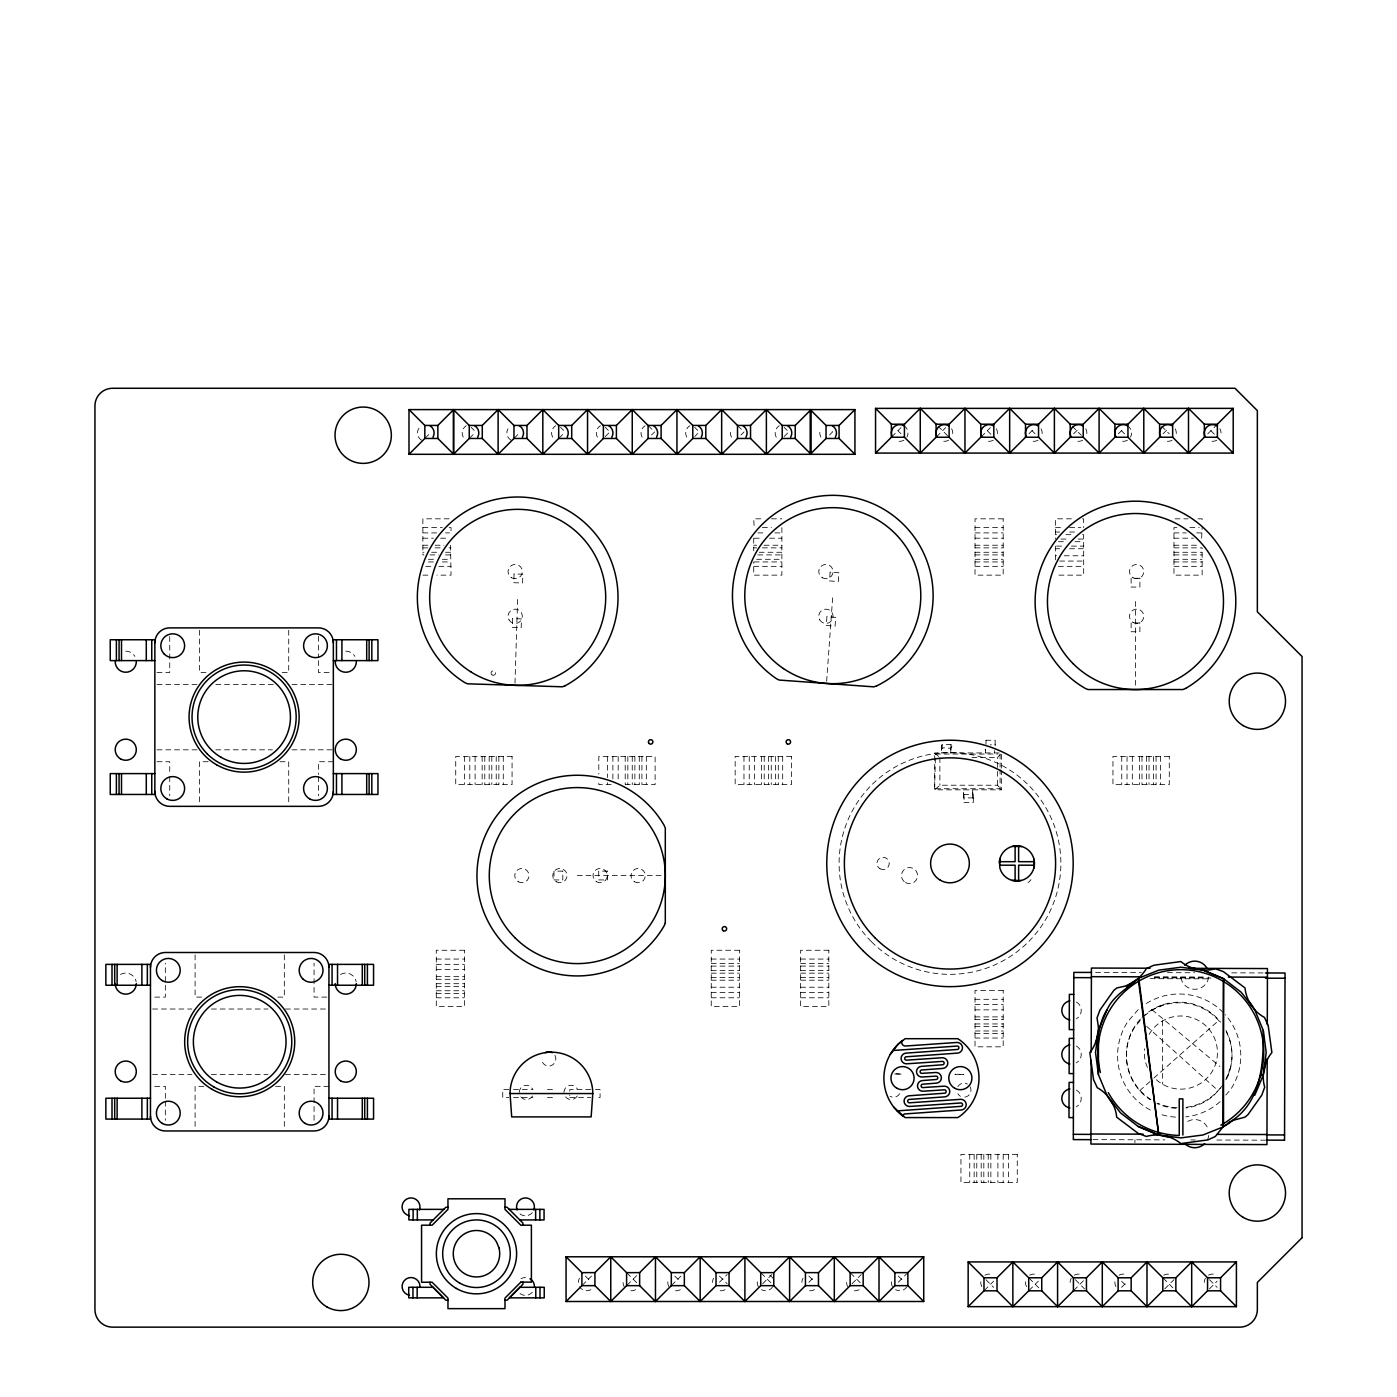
<?xml version="1.0" encoding="UTF-8"?>
<svg xmlns="http://www.w3.org/2000/svg" width="1397" height="1397" viewBox="0 0 1397 1397"><rect width="100%" height="100%" fill="white"/><g stroke="black" fill="none" stroke-linecap="round" stroke-linejoin="round"><path stroke-width="0.75" stroke-dasharray="5 3.75" d="M941.613 750.626C940.216 743.833 954.71 752.756 951.305 744.164M950.903 748.338L950.728 752.931M985.409 750.329L985.304 749.141L985.409 752.931L985.287 750.521M995.083 744.164L995.188 745.823M1134.923 1142.729L1134.94 1139.795M942.189 744.811L942.102 748.181M951.287 744.426L941.7 744.863L941.613 752.931M514.987 683.168L517.676 597.34M826.64 681.317L832.787 595.681M1230.635 1066.906L1225.798 1079.811A52.807 52.807 0 0 0 1225.972 1030.445M950.903 744.863L950.833 752.931M1001.544 768.123L1001.422 752.931L934.593 752.931L935.466 754.031L934.593 789.829L1001.544 789.829L1001.422 770.288M1138.258 1009.56L1127.746 1021.713A61.608 61.608 0 0 0 1152.298 1111.034M1140.249 1020.596L1135.08 1026.551A52.807 52.807 0 0 0 1150.133 1099.701M1223.283 1084.648L1214.255 1095.073A52.807 52.807 0 0 1 1185.948 1107.978M1225.815 1095.056L1230.635 1089.503A61.608 61.608 0 0 0 1225.239 1014.676M997.51 767.424L997.51 757.541L1000.2 754.467M425.177 438.117L431.341 431.952M469.602 438.117L474.229 433.489M514.323 438.117L520.47 431.952M559.027 438.117L565.191 431.952M605.268 436.562L609.895 431.952L605.268 427.325M651.526 435.026L654.599 431.952M694.693 436.562L697.767 433.489M740.934 435.026L744.025 431.952M784.101 436.562L788.729 431.952M829.486 435.026L832.56 431.952L829.486 428.862M891.74 436.894L900.978 427.639M936.444 436.894L945.682 427.639M981.165 436.894L990.403 427.639M1028.943 433.803L1035.107 427.639M1073.647 433.803L1079.811 427.639M1118.368 433.803L1124.515 427.639M1163.072 433.803L1169.237 427.639M1207.776 433.803L1217.014 424.566M582.252 1285.31L591.49 1276.072M626.956 1285.31L637.748 1274.518M671.66 1285.31L680.915 1276.072M719.455 1282.219L727.156 1274.518M762.622 1283.773L771.86 1274.518M808.88 1282.219L815.027 1276.072M852.048 1283.773L861.285 1274.518M898.288 1282.219L907.526 1272.981M984.361 1290.444L993.599 1281.206M1029.065 1290.444L1038.303 1281.206M1073.769 1290.444L1084.543 1279.669M1121.564 1287.37L1127.711 1281.206M1164.731 1288.907L1173.969 1279.669M1209.435 1288.907L1217.136 1281.206M935.466 788.729L1000.095 788.729L1001.422 789.829L997.51 785.219L939.884 785.219L934.698 789.829L934.698 752.931L938.592 756.388M1139.708 1090.673L1152.35 1079.462M1153.922 1078.047L1218.655 1020.526M1151.285 1010.136L1163.823 1004.443M894.586 1073.944L902.218 1074.153L896.088 1073.804M449.153 518.828L422.872 518.828L422.872 554.906L423.937 554.906M760.754 518.828L753.716 518.828L754.188 527.629M771.441 518.828L781.883 518.828M1071.412 518.828L1055.503 518.828L1055.503 539.067M1082.588 518.828L1083.67 518.828L1083.67 527.629M1175.052 518.828L1188.061 518.828M1198.015 518.828L1202.136 518.828L1202.136 522.338M422.872 527.629L442.343 527.629M449.153 527.629L451.039 527.629L451.039 532.903L445.521 532.903M762.413 527.629L771.441 527.629M975.019 527.629L1003.186 527.629M1055.503 527.629L1064.2 527.629M1069.578 527.629L1080.754 527.629M1176.885 527.629L1173.969 527.629L1173.969 575.145L1202.136 575.145L1202.136 547.868M1189.895 527.629L1199.237 527.629M1055.503 532.03L1059.624 532.03M1069.578 532.03L1078.152 532.03M422.872 532.903L436.947 532.903M757.838 532.903L765.958 532.903M774.846 532.903L781.883 532.903M975.019 532.903L1003.186 532.903M1173.969 532.903L1186.228 532.903M1196.635 532.903L1202.136 532.903M1055.503 534.667L1056.569 534.667M1065.928 534.667L1071.412 534.667M1082.588 534.667L1083.67 534.667L1083.67 575.145L1055.503 575.145M422.872 538.194L433.314 538.194M440.596 538.194L449.153 538.194M754.188 538.194L760.754 538.194M769.642 538.194L781.883 538.194M975.019 538.194L1003.186 538.194M1173.969 538.194L1193.44 538.194M1201.664 538.194L1202.136 527.629M1061.004 539.067L1069.578 539.067M1078.152 539.067L1083.67 539.067M1058.402 541.704L1065.928 541.704M1074.974 541.704L1083.67 541.704M422.872 545.232L428.39 545.232M435.113 545.232L444.002 545.232M450.55 545.232L451.039 575.145L436.947 575.145M753.716 545.232L756.633 545.232M764.159 545.232L781.883 545.232M975.019 545.232L1003.186 545.232M1173.969 545.232L1198.015 545.232M1056.569 546.105L1064.2 546.105M1071.412 546.105L1083.67 546.105M422.872 547.868L428.39 547.868M435.113 547.868L442.343 547.868M449.153 547.868L451.039 547.868M753.716 547.868L756.633 547.868M762.413 547.868L781.883 547.868M975.019 547.868L1003.186 547.868M1173.969 547.868L1201.664 547.868M1055.503 548.742L1059.624 548.742M1069.578 548.742L1083.67 548.742M422.872 552.269L423.937 552.269M431.568 552.269L438.798 552.269M445.521 552.269L451.039 552.269M759.235 552.269L781.883 552.269M975.019 552.269L1003.186 552.269M1173.969 552.269L1202.136 552.269M429.909 554.906L438.798 554.906M445.521 554.906L451.039 554.906M757.838 554.906L781.883 554.906M975.019 554.906L1003.186 554.906M1173.969 554.906L1202.136 554.906M1055.503 555.779L1056.569 555.779M1064.2 555.779L1083.67 555.779M428.39 559.306L435.113 559.306M442.343 559.306L451.039 559.306M756.633 559.306L781.883 559.306M975.019 559.306L1003.186 559.306M1173.969 559.306L1202.136 559.306M1059.624 561.07L1083.67 561.07M428.39 561.943L435.113 561.943M442.343 561.943L451.039 561.943M754.188 561.943L781.883 561.943M975.019 561.943L1003.186 561.943M1173.969 561.943L1202.136 561.943M425.788 566.344L431.568 566.344M438.798 566.344L451.039 566.344M753.716 566.344L781.883 566.344M975.019 566.344L1003.186 566.344M1058.402 566.344L1083.67 566.344M1173.969 566.344L1202.136 566.344M422.872 575.145L429.909 575.145M156.988 672.498L169.736 672.498L169.736 636.368M206.005 672.498L199.474 672.498L199.474 627.882M282.194 672.498L288.725 672.498L288.725 629.995M329.081 672.498L318.464 672.498L318.464 659.751M157.04 684.39L198.391 684.39M215.802 684.39L276.746 684.39M291.99 684.39L333.342 684.39M985.863 740.253L995.205 740.253L995.083 744.741L990.089 744.863M157.04 749.822L198.391 749.822M215.802 749.822L272.398 749.822M291.99 749.822L333.342 749.822M935.466 754.031L997.929 754.031M971.893 757.541L997.51 757.541M156.988 761.732L169.736 761.732L169.736 774.479M208.188 761.732L199.474 761.732L199.474 804.218M280.011 761.732L288.725 761.732L288.725 804.218M333.342 761.732L318.464 761.732L318.464 774.479M611.118 784.608L598.807 784.608L598.807 780.486M625.21 784.608L655.123 784.608L655.123 756.441L598.807 756.441L598.807 774.165M963.581 794.439L973.168 794.439L973.185 798.595M973.168 797.897L963.581 797.897L963.406 789.829M963.965 802.507L973.307 802.507L973.307 798.473M577.293 875.587L661.008 875.587M436.283 959.058L464.45 959.058M711.248 959.058L739.415 959.058M800.656 959.058L828.823 959.058M711.248 963.459L739.415 963.459M800.656 963.459L828.823 963.459M436.283 964.349L464.45 964.349M711.248 966.095L739.415 966.095M800.656 966.095L828.823 966.095M436.283 969.623L464.45 969.623M711.248 970.496L739.415 970.496M800.656 970.496L828.823 970.496M711.248 973.15L739.415 973.15M800.656 973.15L828.823 973.15M436.283 976.66L464.45 976.66M711.248 977.551L739.415 977.551M800.656 977.551L828.823 977.551M436.283 979.297L464.45 979.297M711.248 980.188L739.415 980.188M800.656 980.188L828.823 980.188M436.283 983.698L464.45 983.698M436.283 986.352L464.45 986.352M711.248 987.225L739.415 987.225M800.656 987.225L828.823 987.225M436.283 990.752L464.45 990.752M711.248 992.499L739.415 992.499M800.656 992.499L828.823 992.499M436.283 993.389L464.45 993.389M154.718 997.109L165.335 997.109L165.335 963.127M201.622 997.109L195.091 997.109L195.091 952.492M277.793 997.109L284.324 997.109L284.324 954.622M326.811 997.109L314.063 997.109L314.063 963.127M436.283 997.79L464.45 997.79M711.248 997.79L739.415 997.79M800.656 997.79L828.823 997.79M975.019 999.292L1003.186 999.292M975.019 1004.583L1003.186 1004.583M152.64 1009.018L191.826 1009.018M211.418 1009.018L267.997 1009.018M285.407 1009.018L328.941 1009.018M975.019 1009.856L1003.186 1009.856M975.019 1016.894L1003.186 1016.894M975.019 1019.548L1003.186 1019.548M975.019 1023.949L1003.186 1023.949M975.019 1026.585L1003.186 1026.585M975.019 1030.986L1003.186 1030.986M975.019 1033.623L1003.186 1033.623M975.019 1038.023L1003.186 1038.023M152.64 1074.45L191.826 1074.45M211.418 1074.45L267.997 1074.45M285.407 1074.45L328.941 1074.45M154.718 1086.342L165.335 1086.342L165.335 1099.09M203.787 1086.342L195.091 1086.342L195.091 1128.846M275.611 1086.342L284.324 1086.342L284.324 1128.846M328.941 1086.342L314.063 1086.342L314.063 1120.342M508.805 1089.59L502.745 1089.59L502.745 1097.518L508.805 1097.518M513.555 1089.59L533.025 1089.59M547.449 1089.59L555.377 1089.59M590.739 1089.59L569.801 1089.59L569.801 1095.527M595.419 1089.59L600.081 1089.59L600.081 1097.518L595.419 1097.518M513.555 1097.518L533.025 1097.518M547.449 1097.518L555.377 1097.518M569.801 1097.518L590.739 1097.518M1095.597 972.452L1141.314 972.591M1167.455 972.661L1194.662 972.749M1231.805 972.853L1265.263 972.958M1154.428 976.87L1206.571 977.027M1154.428 977.271L1206.571 977.411M1154.376 977.865L1210.989 978.022M1150.08 978.668L1210.92 978.843M1092.925 1139.62L1164.819 1139.882M1190.89 1139.952L1195.273 1139.969M1216.857 1140.022L1266.939 1140.179M1152.071 1009.769L1219.93 1066.452M1146.727 1026.428L1218.114 1090.62M1210.867 430.73L1215.477 435.34M1161.536 426.102L1169.237 433.803M1121.442 430.73L1124.515 433.803M1072.11 426.102L1081.348 435.34M1032.034 430.73L1035.107 433.803M987.312 430.73L991.94 435.34M937.981 426.102L948.773 436.894M897.904 430.73L900.978 433.803M784.101 427.325L787.192 430.416M737.86 425.788L742.471 430.416M694.693 427.325L697.767 430.416M648.435 425.788L653.063 430.416M560.564 427.325L563.637 430.416M471.138 427.325L474.229 430.416M1209.435 1279.669L1217.136 1287.37M1163.195 1278.133L1173.969 1288.907M1121.564 1281.206L1127.711 1287.37M1075.306 1279.669L1084.543 1288.907M1029.065 1278.133L1041.376 1290.444M985.898 1279.669L993.599 1287.37M898.288 1276.072L904.453 1282.219M850.494 1272.981L861.285 1283.773M808.88 1276.072L815.027 1282.219M761.086 1272.981L771.86 1283.773M719.455 1276.072L727.156 1283.773M674.751 1276.072L680.915 1282.219M626.956 1272.981L639.285 1285.31M585.326 1276.072L591.49 1282.219M972.783 797.862L972.731 792.431M963.947 794.439L964.087 802.507M972.783 794.352L972.609 789.829M963.563 794.352L963.406 792.239M1162.583 1020.893L1162.583 1084.229M1160.47 756.441L1160.47 784.608M1156.07 756.441L1156.07 784.608M1153.433 756.441L1153.433 784.608M1149.033 756.441L1149.033 784.608M1146.396 756.441L1146.396 784.608M1141.995 756.441L1141.995 784.608M1139.358 756.441L1139.358 784.608M1135.447 601.531L1135.447 685.246M1132.321 756.441L1132.321 784.608M1127.03 756.441L1127.03 784.608M1121.756 756.441L1121.756 784.608M1055.503 546.105L1055.503 561.07M1008.459 1154.359L1008.459 1182.508M1003.186 1154.359L1003.186 1182.508M1000.095 754.031L1000.095 767.04M1000.095 769.206L1000.095 788.729M997.912 1154.359L997.912 1182.508M997.51 771.371L997.51 785.219M994.507 750.521L994.629 752.931M990.857 1154.359L990.857 1182.508M988.22 1154.359L988.22 1182.508M985.985 740.253L985.985 744.287M983.82 1154.359L983.82 1182.508M981.183 1154.359L981.183 1182.508M976.782 1154.359L976.782 1182.508M974.146 1154.359L974.146 1182.508M969.745 1154.359L969.745 1182.508M939.884 757.541L939.884 785.219M782.687 756.441L782.687 784.608M781.883 527.629L781.883 575.145L753.716 575.145L753.716 561.943M778.286 756.441L778.286 784.608M775.649 756.441L775.649 784.608M771.249 756.441L771.249 784.608M768.612 756.441L768.612 784.608M764.211 756.441L764.211 784.608M761.575 756.441L761.575 784.608M754.52 756.441L754.52 784.608M753.716 538.194L753.716 550.802M749.246 756.441L749.246 784.608M743.972 756.441L743.972 784.608M646.322 756.441L646.322 784.608M641.922 756.441L641.922 784.608M639.285 756.441L639.285 784.608M634.884 756.441L634.884 784.608M632.247 756.441L632.247 784.608M627.847 756.441L627.847 784.608M625.21 756.441L625.21 784.136M618.173 756.441L618.173 780.486M612.881 756.441L612.881 779.107M607.608 756.441L607.608 777.57M607.608 782.722L607.608 784.608M503.269 756.441L503.269 784.608M498.869 756.441L498.869 784.608M496.214 756.441L496.214 784.608M491.814 756.441L491.814 784.608M489.177 756.441L489.177 784.608M484.776 756.441L484.776 784.608M482.14 756.441L482.14 784.608M475.102 756.441L475.102 784.608M469.811 756.441L469.811 784.608M464.537 756.441L464.537 784.608M318.464 636.368L318.464 657.62M318.464 776.592L318.464 795.731M169.736 776.592L169.736 795.731M165.335 1101.22L165.335 1120.342M1149.19 1034.286A36.566 36.566 0 0 1 1201.839 1022.604A36.566 36.566 0 0 1 1208.876 1076.074A36.566 36.566 0 0 1 1155.005 1078.432M1147.461 1067.448A36.566 36.566 0 0 1 1144.492 1048.745M1220.349 1088.053A52.807 52.807 0 0 1 1184.9 1107.454M1177.042 1107.716A52.807 52.807 0 0 1 1157.886 1103.263M1150.953 1099.561A52.807 52.807 0 0 1 1140.633 1018.884M1141.995 1017.487A52.807 52.807 0 0 1 1220.611 1022.202M1220.105 1101.657A61.608 61.608 0 0 1 1185.634 1116.867M1175.558 1117.111A61.608 61.608 0 0 1 1159.754 1114.073M1146.326 1003.5A61.608 61.608 0 0 1 1223.877 1013.209M1226.391 1031.946A52.807 52.807 0 0 1 1226.252 1079.549M1176.082 1108.327A52.807 52.807 0 0 1 1157.03 1103.543M1144.108 1016.125A52.807 52.807 0 0 1 1221.153 1023.564M642.079 437.156A8.365 8.365 0 0 1 645.135 425.736M772.803 1286.62A8.365 8.365 0 0 1 761.382 1289.675M758.327 1286.62A8.365 8.365 0 0 1 758.327 1278.255M769.747 1275.199A8.365 8.365 0 0 1 772.803 1278.255M1037.988 440.212A8.365 8.365 0 0 1 1029.641 440.212M1041.062 428.792A8.365 8.365 0 0 1 1041.062 437.156M996.34 428.792A8.365 8.365 0 0 1 996.34 437.156M993.284 440.212A8.365 8.365 0 0 1 984.92 440.212M1082.71 440.212A8.365 8.365 0 0 1 1074.345 440.212M1085.766 428.792A8.365 8.365 0 0 1 1085.766 437.156M511.023 440.212A8.365 8.365 0 0 1 507.949 428.792M725.043 1289.675A8.365 8.365 0 0 1 716.678 1289.675M712.487 1282.446A8.365 8.365 0 0 1 713.605 1278.255M340.501 974.46A10.565 10.565 0 0 1 356.183 981.777M120.474 974.46A10.565 10.565 0 0 1 136.155 981.777M345.775 651.142A10.565 10.565 0 0 1 354.925 656.415M125.747 651.142A10.565 10.565 0 0 1 134.898 656.415M1030.934 879.621A8.05 8.05 0 0 1 1028 882.555M981.864 1286.62A8.365 8.365 0 0 1 981.864 1278.255M984.92 1275.199A8.365 8.365 0 0 1 993.284 1275.199M1026.568 1286.62A8.365 8.365 0 0 1 1026.568 1278.255M1029.641 1275.199A8.365 8.365 0 0 1 1037.988 1275.199M1070.154 1282.446A8.365 8.365 0 0 1 1071.289 1278.255M1074.345 1275.199A8.365 8.365 0 0 1 1082.71 1275.199M1115.993 1286.62A8.365 8.365 0 0 1 1115.993 1278.255M1119.049 1275.199A8.365 8.365 0 0 1 1127.414 1275.199M1163.753 1275.199A8.365 8.365 0 0 1 1172.118 1275.199M1204.284 1282.446A8.365 8.365 0 0 1 1205.401 1278.255M1208.475 1275.199A8.365 8.365 0 0 1 1216.822 1275.199M820.912 437.156A8.365 8.365 0 0 1 820.912 428.792M776.208 437.156A8.365 8.365 0 0 1 779.264 425.736M731.504 437.156A8.365 8.365 0 0 1 731.504 428.792M686.783 437.156A8.365 8.365 0 0 1 689.856 425.736M597.375 437.156A8.365 8.365 0 0 1 600.431 425.736M552.671 437.156A8.365 8.365 0 0 1 555.727 425.736M463.245 437.156A8.365 8.365 0 0 1 466.301 425.736M421.597 440.212A8.365 8.365 0 0 1 421.597 425.736M1216.822 440.212A8.365 8.365 0 0 1 1208.475 440.212M1219.895 428.792A8.365 8.365 0 0 1 1221.013 432.983M1175.174 428.792A8.365 8.365 0 0 1 1175.174 437.156M1172.118 440.212A8.365 8.365 0 0 1 1163.753 440.212M1127.414 425.736A8.365 8.365 0 0 1 1130.47 437.156M1127.414 440.212A8.365 8.365 0 0 1 1119.049 440.212M951.636 428.792A8.365 8.365 0 0 1 951.636 437.156M948.58 440.212A8.365 8.365 0 0 1 940.216 440.212M903.876 425.736A8.365 8.365 0 0 1 906.932 437.156M903.876 440.212A8.365 8.365 0 0 1 895.512 440.212M899.651 1093.711A7.037 7.037 0 0 1 890.029 1096.296M970.042 1086.674A7.037 7.037 0 0 1 963.947 1097.239M960.438 1096.296A7.037 7.037 0 0 1 957.853 1093.711M957.853 1086.674A7.037 7.037 0 0 1 967.475 1084.089M1076.389 1002.033A9.674 9.674 0 0 1 1076.389 1018.815M1076.389 1046.039A9.674 9.674 0 0 1 1076.389 1062.82M1076.389 1090.044A9.674 9.674 0 0 1 1076.389 1106.808M1208.737 1135.447A14.075 14.075 0 0 1 1206.956 1140.685M1187.729 1121.442A14.075 14.075 0 0 1 1208.37 1129.998M1208.737 977.027A14.075 14.075 0 0 1 1193.859 989.268A14.075 14.075 0 0 1 1180.675 975.228M590.914 1289.675A8.365 8.365 0 0 1 579.493 1286.62M578.375 1282.446A8.365 8.365 0 0 1 579.493 1278.255M635.618 1289.675A8.365 8.365 0 0 1 627.253 1289.675M624.197 1286.62A8.365 8.365 0 0 1 623.079 1282.446M680.322 1289.675A8.365 8.365 0 0 1 671.957 1289.675M668.901 1286.62A8.365 8.365 0 0 1 668.901 1278.255M814.451 1289.675A8.365 8.365 0 0 1 806.086 1289.675M801.913 1282.446A8.365 8.365 0 0 1 803.031 1278.255M859.155 1289.675A8.365 8.365 0 0 1 850.808 1289.675M847.735 1286.62A8.365 8.365 0 0 1 846.617 1282.446M906.932 1286.62A8.365 8.365 0 0 1 895.512 1289.675M892.456 1286.62A8.365 8.365 0 0 1 892.456 1278.255M532.327 1292.208A8.941 8.941 0 0 1 518.619 1292.208M521.011 1278.726A8.941 8.941 0 0 1 525.482 1277.539M532.327 1212.613A8.941 8.941 0 0 1 517.728 1211.356M532.554 1095.999A7.142 7.142 0 0 1 520.19 1095.999M519.23 1092.437A7.142 7.142 0 0 1 532.554 1088.857M554.923 1055.329A7.142 7.142 0 0 1 550.575 1065.806A7.142 7.142 0 0 1 541.582 1058.891M577.275 1095.999A7.142 7.142 0 0 1 564.894 1095.999M563.934 1092.437A7.142 7.142 0 0 1 577.275 1088.857M512.664 618.627L512.385 627.41L521.186 627.69L521.465 618.888L512.664 618.627M514.061 573.94L513.782 582.724L522.583 583.003L522.862 574.202L514.061 573.94M826.919 616.741L826.291 625.507L835.074 626.135L835.703 617.369L826.919 616.741M830.115 572.141L829.486 580.908L838.27 581.554L838.899 572.77L830.115 572.141M954.989 1074.258L963.965 1074.433L954.989 1074.258M1003.186 518.828L975.019 518.828L975.019 575.145L1003.186 575.145L1003.186 518.828M1139.9 578.253L1131.116 578.253L1131.116 587.054L1139.9 587.054L1139.9 578.253M1139.9 622.957L1131.116 622.957L1131.116 631.758L1139.9 631.758L1139.9 622.957M512.07 756.441L455.736 756.441L455.736 784.608L512.07 784.608L512.07 756.441M791.488 756.441L735.171 756.441L735.171 784.608L791.488 784.608L791.488 756.441M1169.272 756.441L1112.955 756.441L1112.955 784.608L1169.272 784.608L1169.272 756.441M562.799 871.134L553.998 871.134L553.998 879.935L562.799 879.935L562.799 871.134M607.52 871.134L598.719 871.134L598.719 879.935L607.52 879.935L607.52 871.134M464.45 950.257L436.283 950.257L436.283 1006.591L464.45 1006.591L464.45 950.257M739.415 950.257L711.248 950.257L711.248 1006.591L739.415 1006.591L739.415 950.257M828.823 950.257L800.656 950.257L800.656 1006.591L828.823 1006.591L828.823 950.257M1003.186 990.49L975.019 990.49L975.019 1046.824L1003.186 1046.824L1003.186 990.49M1017.26 1154.359L960.944 1154.359L960.944 1182.508L1017.26 1182.508L1017.26 1154.359M871.571 941.857A110.887 110.887 0 0 0 1057.092 892.142A110.887 110.887 0 0 0 921.269 756.336A110.887 110.887 0 0 0 871.571 941.857M880.005 868.777A6.164 6.164 0 0 0 889.26 863.433A6.164 6.164 0 0 0 880.005 858.107A6.164 6.164 0 0 0 880.005 868.777M492.163 674.995A2.235 2.235 0 0 0 495.516 673.075A2.235 2.235 0 0 0 492.163 671.136A2.235 2.235 0 0 0 492.163 674.995M822.344 577.764A7.142 7.142 0 0 0 833.066 571.583A7.142 7.142 0 0 0 822.344 565.383A7.142 7.142 0 0 0 822.344 577.764M819.725 619.866A7.142 7.142 0 0 0 832.106 619.866A7.142 7.142 0 0 0 825.924 609.144A7.142 7.142 0 0 0 819.725 619.866M905.5 882.555A8.05 8.05 0 0 0 917.567 875.587A8.05 8.05 0 0 0 905.5 868.62A8.05 8.05 0 0 0 905.5 882.555M596.571 881.786A7.142 7.142 0 0 0 607.293 875.587A7.142 7.142 0 0 0 596.571 869.405A7.142 7.142 0 0 0 596.571 881.786M518.322 881.786A7.142 7.142 0 0 0 529.044 875.587A7.142 7.142 0 0 0 518.322 869.405A7.142 7.142 0 0 0 518.322 881.786M556.338 881.786A7.142 7.142 0 0 0 567.042 875.587A7.142 7.142 0 0 0 556.338 869.405A7.142 7.142 0 0 0 556.338 881.786M634.57 881.786A7.142 7.142 0 0 0 645.292 875.587A7.142 7.142 0 0 0 634.57 869.405A7.142 7.142 0 0 0 634.57 881.786M511.616 577.764A7.142 7.142 0 0 0 522.338 571.583A7.142 7.142 0 0 0 511.616 565.383A7.142 7.142 0 0 0 511.616 577.764M509.014 619.866A7.142 7.142 0 0 0 521.378 619.866A7.142 7.142 0 0 0 515.196 609.144A7.142 7.142 0 0 0 509.014 619.866M1133.072 577.764A7.142 7.142 0 0 0 1143.794 571.583A7.142 7.142 0 0 0 1133.072 565.383A7.142 7.142 0 0 0 1133.072 577.764M1133.072 622.468A7.142 7.142 0 0 0 1143.794 616.287A7.142 7.142 0 0 0 1133.072 610.087A7.142 7.142 0 0 0 1133.072 622.468"/><path stroke-width="1.5" d="M1267.131 1140.127L1284.542 1140.179M1091.162 1060.358L1090.917 1144.056L1266.939 1144.58L1267.184 1058.716M1091.179 1052.116L1091.424 968.051L1150.098 968.208M1267.289 1024.612L1267.446 968.558L1189.214 968.331M1284.542 1140.231L1285.03 973.011L1265.438 972.958M1203.288 970.112L1223.528 978.668L1222.969 1126.96L1215.355 1136.477L1207.968 1139.882L1180.867 1143.584C1171.437 1135.778 1158.13 1133.002 1146.361 1136.459L1138.293 1133.473L1116.727 1117.198C1115.539 1104.957 1108.065 1093.572 1097.256 1087.687L1093.554 1079.671L1089.835 1052.57C1099.963 1040.294 1098.059 1022.971 1106.965 1009.909C1115.208 991.346 1136.267 985.287 1146.378 968.645L1153.765 965.257L1180.867 961.538C1190.296 969.361 1203.603 972.137 1215.355 968.68L1223.44 971.666L1245.006 987.941C1246.176 1000.182 1253.668 1011.585 1264.477 1017.435L1268.179 1025.468L1271.881 1052.57C1264.075 1062.052 1261.281 1075.376 1264.704 1087.18L1261.77 1095.143L1247.992 1114.631L1244.971 1117.146L1233.184 1120.289L1222.969 1126.96L1202.957 1134.993L1180.867 1137.891L1164.504 1135.761M1113.793 1105.324A85.322 85.322 0 0 1 1106.965 1095.231L1098.444 1074.642L1098.409 1027.005L1097.029 1017.942L1099.963 1009.996L1113.741 990.508L1116.762 987.976L1125.703 985.985L1133.927 981.916M1249.18 1001.439A85.322 85.322 0 0 1 1254.768 1009.909L1263.29 1030.48C1263.814 1064.357 1261.194 1104.87 1227.806 1123.205M592.782 1093.554L591.141 1116.902L511.686 1116.902L510.045 1093.554A41.369 41.369 0 0 1 551.413 1052.185A41.369 41.369 0 0 1 592.782 1093.554L510.045 1093.554M1097.64 1036.12L1095.527 1052.57L1098.444 1074.642M1264.058 1069.002L1266.188 1052.57L1263.29 1030.48M999.257 863.171A17.602 17.602 0 0 1 1024.542 847.595A17.602 17.602 0 0 1 1027.982 877.089A17.602 17.602 0 0 1 999.798 867.747L999.938 858.631M1033.797 868.253L1033.937 859.138M902.008 1040.87L901.729 1041.673A3.667 3.667 0 0 0 905.588 1046.021L956.77 1042.459A5.344 5.344 0 0 1 962.463 1047.418A5.344 5.344 0 0 1 957.504 1053.111L905.867 1056.813A1.746 1.746 0 0 0 906.094 1060.183L942.049 1057.756A5.344 5.344 0 0 1 947.76 1062.715A5.344 5.344 0 0 1 942.8 1068.426L921.287 1070.015A1.746 1.746 0 0 0 921.514 1073.385L935.676 1072.494A5.344 5.344 0 0 1 941.368 1077.454A5.344 5.344 0 0 1 936.427 1083.146L922.282 1084.229A1.746 1.746 0 0 0 922.509 1087.599L944.04 1086.185A5.344 5.344 0 0 1 949.733 1091.144A5.344 5.344 0 0 1 944.774 1096.855L908.853 1099.456A1.746 1.746 0 0 0 909.08 1102.827L960.49 1099.334A5.344 5.344 0 0 1 966.2 1104.294A5.344 5.344 0 0 1 961.241 1109.986L905.081 1113.915A1.834 1.834 0 0 0 903.318 1116.22L903.405 1116.465M1254.768 1095.231L1263.29 1075.061L1260.496 1075.585L1263.29 1074.642A85.322 85.322 0 0 0 1265.804 1060.655M1098.391 1030.06L1106.965 1009.909M890.273 1054.368L897.817 1044.537L905.081 1038.704L957.801 1038.704L960.385 1040.433A47.533 47.533 0 0 1 960.385 1115.854L957.801 1117.583L905.081 1117.583L893.731 1107.088M408.989 454.304L424.828 438.466L437.855 438.466L453.693 454.304L453.693 409.6L437.855 425.439L424.828 425.439L408.989 409.6L408.989 454.304L854.929 454.304L854.929 409.6L408.989 409.6M469.252 438.466L453.414 454.304L453.414 409.6L469.252 425.439L469.252 438.466L482.279 438.466L498.118 454.304L513.956 438.466L526.983 438.466L542.822 454.304L558.678 438.466L558.678 425.439L542.822 409.6L526.983 425.439L513.956 425.439L498.118 409.6L482.279 425.439L469.252 425.439M558.678 425.439L571.705 425.439L587.543 409.6L603.382 425.439L616.409 425.439L632.247 409.6L648.086 425.439L648.086 438.466L632.247 454.304L616.409 438.466L616.409 425.439M571.705 425.439L571.705 438.466L587.543 454.304L603.382 438.466L603.382 425.439M648.086 425.439L661.113 425.439L676.951 409.6L692.79 425.439L705.817 425.439L721.655 409.6L737.511 425.439L750.538 425.439L766.377 409.6L782.215 425.439L795.242 425.439L811.081 409.6L811.081 454.304L795.242 438.466L795.242 425.439M661.113 425.439L661.113 438.466L676.951 454.304L692.79 438.466L692.79 425.439M705.817 425.439L705.817 438.466L721.655 454.304L737.511 438.466L750.538 438.466L766.377 454.304L782.215 438.466L795.242 438.466M811.657 411.032L826.046 425.439L826.046 438.466L810.208 454.304L810.208 409.6M826.046 425.439L839.073 425.439L854.929 409.6M875.552 453.082L891.391 437.244L904.418 437.244L920.256 453.082L936.095 437.244L936.095 424.217L920.256 408.378L904.418 424.217L891.391 424.217L875.552 408.378L875.552 453.082L1233.219 453.082L1233.219 408.378L875.552 408.378M949.122 437.244L949.122 424.217L964.96 408.378L980.799 424.217L993.826 424.217L1009.664 408.378L1025.52 424.217L1025.52 437.244L1009.664 453.082L993.826 437.244L980.799 437.244L964.96 453.082L949.122 437.244L936.095 437.244M1038.547 437.244L1038.547 424.217L1054.386 408.378L1070.224 424.217L1083.251 424.217L1099.09 408.378L1114.928 424.217L1114.928 437.244L1099.09 453.082L1083.251 437.244L1070.224 437.244L1054.386 453.082L1038.547 437.244L1025.52 437.244M1127.955 437.244L1127.955 424.217L1143.794 408.378L1159.632 424.217L1172.659 424.217L1188.498 408.378L1204.354 424.217L1204.354 437.244L1188.498 453.082L1172.659 437.244L1159.632 437.244L1143.794 453.082L1127.955 437.244L1114.928 437.244M1204.354 424.217L1217.381 424.217L1233.219 408.378M566.064 1301.498L923.731 1301.498L923.731 1256.794L566.064 1256.794L566.064 1301.498L581.903 1285.659L594.93 1285.659L610.768 1301.498L626.607 1285.659L639.634 1285.659L655.472 1301.498L671.311 1285.659L671.311 1272.632L655.472 1256.794L639.634 1272.632L639.634 1285.659M594.93 1285.659L594.93 1272.632L610.768 1256.794L626.607 1272.632L639.634 1272.632M671.311 1272.632L684.338 1272.632L700.176 1256.794L716.032 1272.632L729.042 1272.632L744.898 1256.794L760.736 1272.632L773.763 1272.632L789.602 1256.794L805.44 1272.632L805.44 1285.659L789.602 1301.498L773.763 1285.659L760.736 1285.659L744.898 1301.498L729.042 1285.659L716.032 1285.659L700.176 1301.498L684.338 1285.659L671.311 1285.659M805.44 1272.632L818.467 1272.632L834.306 1256.794L850.144 1272.632L863.171 1272.632L879.01 1256.794L894.866 1272.632L894.866 1285.659L879.01 1301.498L863.171 1285.659L863.171 1272.632M805.44 1285.659L818.467 1285.659L834.306 1301.498L850.144 1285.659L863.171 1285.659M923.731 1301.498L907.875 1285.659L907.875 1272.632L923.731 1256.794M968.156 1306.649L983.994 1290.811L997.021 1290.811L1012.86 1306.649L1028.716 1290.811L1028.716 1277.784L1012.86 1261.928L997.021 1277.784L983.994 1277.784L968.156 1261.928L968.156 1306.649L1236.415 1306.649L1236.415 1261.928L968.156 1261.928M1028.716 1277.784L1041.743 1277.784L1057.581 1261.928L1073.42 1277.784L1086.447 1277.784L1102.285 1261.928L1118.124 1277.784L1131.151 1277.784L1146.989 1261.928L1162.828 1277.784L1175.855 1277.784L1191.693 1261.928L1207.549 1277.784L1220.576 1277.784L1236.415 1261.928M1041.743 1277.784L1041.743 1290.811L1057.581 1306.649L1073.42 1290.811L1086.447 1290.811L1102.285 1306.649L1118.124 1290.811L1131.151 1290.811L1146.989 1306.649L1162.828 1290.811L1162.828 1277.784M1162.828 1290.811L1175.855 1290.811L1191.693 1306.649L1207.549 1290.811L1220.576 1290.811L1236.415 1306.649M1012.563 846.372L1021.678 846.512M1021.172 880.512L1012.057 880.372M892.875 1050.492L957.469 1046.056A1.746 1.746 0 0 1 957.713 1049.444L906.059 1053.128A5.344 5.344 0 0 0 901.1 1058.839A5.344 5.344 0 0 0 906.81 1063.798L942.748 1061.371A1.746 1.746 0 0 1 942.992 1064.741L921.479 1066.348A5.344 5.344 0 0 0 916.519 1072.04A5.344 5.344 0 0 0 922.23 1077L936.374 1076.109A1.746 1.746 0 0 1 936.619 1079.479L922.474 1080.562A5.344 5.344 0 0 0 917.515 1086.255A5.344 5.344 0 0 0 923.225 1091.214L944.739 1089.8A1.746 1.746 0 0 1 944.983 1093.17L909.045 1095.789A5.344 5.344 0 0 0 904.086 1101.482A5.344 5.344 0 0 0 909.796 1106.441L961.206 1102.949A1.746 1.746 0 0 1 961.433 1106.319L897.101 1110.894M936.095 424.217L949.122 424.217M1025.52 424.217L1038.547 424.217M1114.928 424.217L1127.955 424.217M1204.354 437.244L1217.381 437.244L1233.219 453.082M558.678 438.466L571.705 438.466M603.382 438.466L616.409 438.466M648.086 438.466L661.113 438.466M692.79 438.466L705.817 438.466M826.046 438.466L839.073 438.466L854.929 454.304M154.857 660.606L110.241 660.606L110.241 639.756L154.857 639.756L154.857 794.456L110.241 794.456L110.241 773.606L154.857 773.606M333.342 660.606L377.958 660.606L377.958 639.756L333.342 639.756L333.342 794.456L377.958 794.456L377.958 773.606L333.342 773.606M999.484 861.687L1015.113 861.687L1015.113 846.076M1034.234 861.687L1018.623 861.687L1018.623 846.058M999.501 865.197L1015.113 865.197L1015.113 880.826M1034.251 865.197L1018.623 865.197L1018.623 880.808M150.474 985.234L105.858 985.234L105.858 964.384L150.474 964.384L150.474 1119.084L105.858 1119.084L105.858 1098.234L150.474 1098.234M328.941 985.234L373.558 985.234L373.558 964.384L328.941 964.384L328.941 1119.084L373.558 1119.084L373.558 1098.234L328.941 1098.234M447.966 1207.252L445.853 1207.252L430.014 1223.091L430.014 1225.204M504.998 1207.252L507.111 1207.252L522.949 1223.091L522.949 1225.204M443.74 1209.365L408.884 1209.365L408.884 1219.93L433.175 1219.93M509.224 1209.365L544.062 1209.365L544.062 1219.93L519.771 1219.93M566.064 1256.794L581.903 1272.632L594.93 1272.632M894.866 1272.632L907.875 1272.632M894.866 1285.659L907.875 1285.659M1028.716 1290.811L1041.743 1290.811M447.966 1300.188L445.853 1300.188L430.014 1284.245L430.014 1282.236M504.998 1300.188L507.111 1300.188L522.949 1284.245L522.949 1282.132M1091.232 972.434L1073.822 972.399L1073.333 1139.603L1090.743 1139.655M1091.406 976.678L1141.384 976.835M1228.312 977.079L1267.428 977.202M1073.804 977.621L1091.214 977.673M1265.42 978.179L1285.013 978.232M1073.752 994.402L1069.351 994.385L1069.246 1029.589L1073.647 1029.589M1073.629 1038.39L1069.229 1038.39L1069.124 1073.594L1073.525 1073.594M1073.49 1082.396L1069.089 1082.396L1068.984 1117.6L1073.385 1117.6M1090.952 1134.015L1143.095 1134.154M1153.957 1134.189L1160.488 1134.207M1216.979 1134.381L1266.957 1134.521M1073.35 1134.329L1090.76 1134.381M1267.149 1134.905L1284.559 1134.958M1197.229 969.361L1180.867 967.23L1158.777 970.147L1138.765 978.179L1158.777 1134.993L1138.206 1126.471L1120.534 1112.903L1110.615 1100.05M1251.101 1005.089L1241.2 992.237L1223.528 978.668L1202.957 970.147A85.322 85.322 0 0 0 1188.952 967.615M1138.206 1126.471L1158.445 1135.01M1158.777 1134.993L1138.206 978.668A85.322 85.322 0 0 0 1126.523 986.771M1223.528 978.668L1223.528 1126.471A85.322 85.322 0 0 0 1230.338 1122.088M1220.576 1277.784L1220.576 1290.811M1217.381 424.217L1217.381 437.244M1207.549 1277.784L1207.549 1290.811M1191.693 1261.928L1191.693 1306.649M1188.498 408.378L1188.498 453.082M1182.892 1135.028L1182.892 1098.863L1179.243 1098.863L1179.243 1135.447A82.894 82.894 0 0 1 1108.275 1092.594M1175.855 1277.784L1175.855 1290.811M1172.659 424.217L1172.659 437.244M1159.632 424.217L1159.632 437.244M1146.989 1261.928L1146.989 1306.649M1143.794 408.378L1143.794 453.082M1131.151 1277.784L1131.151 1290.811M1118.124 1277.784L1118.124 1290.811M1102.285 1261.928L1102.285 1306.649M1099.09 408.378L1099.09 453.082M1086.447 1277.784L1086.447 1290.811M1083.251 424.217L1083.251 437.244M1073.42 1277.784L1073.42 1290.811M1070.224 424.217L1070.224 437.244M1057.581 1261.928L1057.581 1306.649M1054.386 408.378L1054.386 453.082M1012.86 1261.928L1012.86 1306.649M1009.664 408.378L1009.664 453.082M997.021 1277.784L997.021 1290.811M993.826 424.217L993.826 437.244M983.994 1277.784L983.994 1290.811M980.799 424.217L980.799 437.244M964.96 408.378L964.96 453.082M920.256 408.378L920.256 453.082M904.418 424.217L904.418 437.244M891.391 424.217L891.391 437.244M879.01 1256.794L879.01 1301.498M850.144 1272.632L850.144 1285.659M839.073 425.439L839.073 438.466M834.306 1256.794L834.306 1301.498M818.467 1272.632L818.467 1285.659M789.602 1256.794L789.602 1301.498M782.215 425.439L782.215 438.466M773.763 1272.632L773.763 1285.659M766.377 409.6L766.377 454.304M760.736 1272.632L760.736 1285.659M750.538 425.439L750.538 438.466M744.898 1256.794L744.898 1301.498M737.511 425.439L737.511 438.466M729.042 1272.632L729.042 1285.659M721.655 409.6L721.655 454.304M716.032 1272.632L716.032 1285.659M700.176 1256.794L700.176 1301.498M684.338 1272.632L684.338 1285.659M676.951 409.6L676.951 454.304M655.472 1256.794L655.472 1301.498M632.247 409.6L632.247 454.304M626.607 1272.632L626.607 1285.659M610.768 1256.794L610.768 1301.498M587.543 409.6L587.543 454.304M581.903 1272.632L581.903 1285.659M542.822 409.6L542.822 454.304M539.853 1209.365L539.853 1219.93M540.01 1287.301L540.01 1297.865M535.784 1287.301L535.784 1297.865M535.627 1209.365L535.627 1219.93M526.983 425.439L526.983 438.466M513.956 425.439L513.956 438.466M498.118 409.6L498.118 454.304M482.279 425.439L482.279 438.466M437.855 425.439L437.855 438.466M424.828 425.439L424.828 438.466M417.336 1209.365L417.336 1219.93M417.162 1287.301L417.162 1297.865M413.11 1209.365L413.11 1219.93M412.953 1287.301L412.953 1297.865M371.812 639.756L371.812 660.606M371.812 773.606L371.812 794.456M369.122 639.756L369.122 660.606M369.122 773.606L369.122 794.456M367.411 964.384L367.411 985.234M367.411 1098.234L367.411 1119.084M366.695 639.756L366.695 660.606M366.695 773.606L366.695 794.456M364.722 964.384L364.722 985.234M364.722 1098.234L364.722 1119.084M362.294 964.384L362.294 985.234M362.294 1098.234L362.294 1119.084M341.916 639.756L341.916 660.606M341.916 773.606L341.916 794.456M337.533 964.384L337.533 985.234M337.533 1098.234L337.533 1119.084M336.467 639.756L336.467 660.606M336.467 773.606L336.467 794.456M332.067 964.384L332.067 985.234M332.067 1098.234L332.067 1119.084M151.749 639.756L151.749 660.606M151.749 773.606L151.749 794.456M147.349 964.384L147.349 985.234M147.349 1098.234L147.349 1119.084M146.283 639.756L146.283 660.606M146.283 773.606L146.283 794.456M141.883 964.384L141.883 985.234M141.883 1098.234L141.883 1119.084M121.504 639.756L121.504 660.606M121.504 773.606L121.504 794.456M119.077 639.756L119.077 660.606M119.077 773.606L119.077 794.456M117.121 964.384L117.121 985.234M117.121 1098.234L117.121 1119.084M116.388 639.756L116.388 660.606M116.388 773.606L116.388 794.456M114.694 964.384L114.694 985.234M114.694 1098.234L114.694 1119.084M112.004 964.384L112.004 985.234M112.004 1098.234L112.004 1119.084M1100.399 1072.442A82.894 82.894 0 0 1 1154.044 974.128A82.894 82.894 0 0 1 1256.654 1019.024A82.894 82.894 0 0 1 1220.891 1125.144M1168.713 1137.018A85.322 85.322 0 0 1 1154.9 1133.858M1096.139 1042.441A85.322 85.322 0 0 1 1098.444 1030.48M328.941 967.37A14.878 14.878 0 0 0 314.063 952.492L165.335 952.492A14.878 14.878 0 0 0 150.474 967.37M328.941 1116.098A14.878 14.878 0 0 1 314.063 1130.959L165.335 1130.959A14.878 14.878 0 0 1 150.474 1116.098M333.342 642.742A14.878 14.878 0 0 0 318.464 627.882L169.736 627.882A14.878 14.878 0 0 0 154.857 642.742M333.342 791.47A14.878 14.878 0 0 1 318.464 806.348L169.736 806.348A14.878 14.878 0 0 1 154.857 791.47M902.497 1115.854A47.533 47.533 0 0 1 902.497 1040.433M653.499 425.736A8.365 8.365 0 0 1 656.555 437.156M1026.568 437.156A8.365 8.365 0 0 1 1037.988 425.736M519.37 425.736A8.365 8.365 0 0 1 522.443 437.156M356.34 983.593A10.565 10.565 0 0 1 345.775 994.158A10.565 10.565 0 0 1 335.21 983.593M136.312 983.593A10.565 10.565 0 0 1 125.747 994.158A10.565 10.565 0 0 1 115.2 983.593M356.34 661.689A10.565 10.565 0 0 1 345.775 672.254A10.565 10.565 0 0 1 335.21 661.689M136.312 661.689A10.565 10.565 0 0 1 125.747 672.254A10.565 10.565 0 0 1 115.2 661.689M832.333 425.736A8.365 8.365 0 0 1 835.389 437.156M787.629 425.736A8.365 8.365 0 0 1 790.685 437.156M742.925 425.736A8.365 8.365 0 0 1 745.981 437.156M698.203 425.736A8.365 8.365 0 0 1 701.277 437.156M608.795 425.736A8.365 8.365 0 0 1 611.851 437.156M564.091 425.736A8.365 8.365 0 0 1 567.147 437.156M474.666 425.736A8.365 8.365 0 0 1 477.722 437.156M429.962 425.736A8.365 8.365 0 0 1 433.018 437.156M1205.401 437.156A8.365 8.365 0 0 1 1216.822 425.736M1160.697 437.156A8.365 8.365 0 0 1 1172.118 425.736M1115.993 437.156A8.365 8.365 0 0 1 1127.414 425.736M1071.289 437.156A8.365 8.365 0 0 1 1082.71 425.736M981.864 437.156A8.365 8.365 0 0 1 993.284 425.736M937.16 437.156A8.365 8.365 0 0 1 948.58 425.736M892.456 437.156A8.365 8.365 0 0 1 903.876 425.736M1069.892 1019.967A9.674 9.674 0 0 1 1069.892 1000.881M1069.892 1063.973A9.674 9.674 0 0 1 1069.892 1044.886M1069.892 1107.978A9.674 9.674 0 0 1 1069.892 1088.892M1204.72 1143.602A14.075 14.075 0 0 1 1184.813 1143.602M1184.813 965.257A14.075 14.075 0 0 1 1206.956 968.173M529.952 1278.726A8.941 8.941 0 0 1 534.422 1286.48M409.496 1295.281A8.941 8.941 0 0 1 402.144 1285.45A8.941 8.941 0 0 1 411.539 1277.539A8.941 8.941 0 0 1 419.973 1286.48M517.082 1209.959A8.941 8.941 0 0 1 525.482 1197.928A8.941 8.941 0 0 1 533.864 1209.959M409.496 1215.687A8.941 8.941 0 0 1 402.319 1204.825A8.941 8.941 0 0 1 413.599 1198.312A8.941 8.941 0 0 1 419.432 1209.959M545.162 1052.709A7.142 7.142 0 0 1 552.304 1052.709M665.304 923.05L664.186 925.757A100.322 100.322 0 0 1 512.804 952.457A100.322 100.322 0 0 1 512.804 798.735A100.322 100.322 0 0 1 664.186 825.435L665.304 828.142L665.304 923.05M520.837 1282.132L504.998 1298.075L504.998 1308.64L447.966 1308.64L447.966 1298.075L432.127 1282.236L421.562 1282.236L421.562 1225.204L432.127 1225.204L447.966 1209.365L447.966 1198.801L504.998 1198.801L504.998 1209.365L520.837 1225.204L531.401 1225.204L531.401 1282.132L520.837 1282.132M519.946 1287.301L509.381 1297.865L544.236 1297.865L544.236 1287.301L519.946 1287.301M1302.056 1237.725L1257.352 1282.446L1257.352 1309.548A17.602 17.602 0 0 1 1239.75 1327.15L112.528 1327.15A17.602 17.602 0 0 1 94.944 1309.548L94.944 405.881A17.602 17.602 0 0 1 112.528 388.279L1235 388.279L1257.352 410.631L1257.352 611.816L1302.056 656.52L1302.056 1237.725M1185.616 688.424L1182.91 689.542L1088.001 689.542L1085.294 688.424A100.322 100.322 0 0 1 1058.594 537.042A100.322 100.322 0 0 1 1212.317 537.042A100.322 100.322 0 0 1 1185.616 688.424M565.087 685.77L562.345 686.8L467.471 683.814L464.817 682.609A100.322 100.322 0 0 1 442.884 530.476A100.322 100.322 0 0 1 596.519 535.295A100.322 100.322 0 0 1 565.087 685.77M876.618 685.927L873.841 686.853L779.159 680.06L776.54 678.75A100.322 100.322 0 0 1 760.736 525.848A100.322 100.322 0 0 1 914.057 536.85A100.322 100.322 0 0 1 876.618 685.927M433.018 1287.301L408.727 1287.301L408.727 1297.865L443.565 1297.865L433.018 1287.301M498.921 1247.713L496.599 1242.108A23.243 23.243 0 0 0 457.448 1240.396A23.243 23.243 0 0 0 472.448 1276.596A23.243 23.243 0 0 0 498.921 1247.713M456.417 1288.471A40.129 40.129 0 0 0 516.611 1253.72A40.129 40.129 0 0 0 456.417 1218.97A40.129 40.129 0 0 0 456.417 1288.471M459.578 1282.987A33.79 33.79 0 0 0 510.272 1253.72A33.79 33.79 0 0 0 459.578 1224.453A33.79 33.79 0 0 0 459.578 1282.987M213.671 1086.814A52.056 52.056 0 0 0 291.763 1041.725A52.056 52.056 0 0 0 213.671 996.655A52.056 52.056 0 0 0 213.671 1086.814M305.14 1123.415A11.892 11.892 0 0 0 322.986 1113.112A11.892 11.892 0 0 0 305.14 1102.809A11.892 11.892 0 0 0 305.14 1123.415M302.678 978.756A11.892 11.892 0 0 0 322.585 973.43A11.892 11.892 0 0 0 308.021 958.848A11.892 11.892 0 0 0 302.678 978.756M162.366 1123.415A11.892 11.892 0 0 0 180.213 1113.112A11.892 11.892 0 0 0 162.366 1102.809A11.892 11.892 0 0 0 162.366 1123.415M162.366 980.642A11.892 11.892 0 0 0 180.213 970.339A11.892 11.892 0 0 0 162.366 960.036A11.892 11.892 0 0 0 162.366 980.642M212.187 1089.381A55.024 55.024 0 0 0 294.732 1041.725A55.024 55.024 0 0 0 212.187 994.07A55.024 55.024 0 0 0 212.187 1089.381M216.535 1081.854A46.328 46.328 0 0 0 286.036 1041.725A46.328 46.328 0 0 0 216.535 1001.614A46.328 46.328 0 0 0 216.535 1081.854M207.297 753.926A52.056 52.056 0 0 0 294.383 730.579A52.056 52.056 0 0 0 230.627 666.823A52.056 52.056 0 0 0 207.297 753.926M309.54 798.805A11.892 11.892 0 0 0 327.387 788.502A11.892 11.892 0 0 0 309.54 778.199A11.892 11.892 0 0 0 309.54 798.805M309.54 656.031A11.892 11.892 0 0 0 327.387 645.728A11.892 11.892 0 0 0 309.54 635.425A11.892 11.892 0 0 0 309.54 656.031M166.767 798.805A11.892 11.892 0 0 0 184.614 788.502A11.892 11.892 0 0 0 166.767 778.199A11.892 11.892 0 0 0 166.767 798.805M164.305 654.128A11.892 11.892 0 0 0 184.212 648.802A11.892 11.892 0 0 0 169.631 634.221A11.892 11.892 0 0 0 164.305 654.128M216.587 764.77A55.024 55.024 0 0 0 299.133 717.115A55.024 55.024 0 0 0 216.587 669.46A55.024 55.024 0 0 0 216.587 764.77M220.936 757.226A46.328 46.328 0 0 0 290.436 717.115A46.328 46.328 0 0 0 220.936 676.986A46.328 46.328 0 0 0 220.936 757.226M862.857 950.571A123.215 123.215 0 0 0 1068.984 895.337A123.215 123.215 0 0 0 918.091 744.426A123.215 123.215 0 0 0 862.857 950.571M940.303 880.215A19.366 19.366 0 0 0 969.343 863.433A19.366 19.366 0 0 0 940.303 846.669A19.366 19.366 0 0 0 940.303 880.215M875.308 938.12A105.613 105.613 0 0 0 1051.993 890.78A105.613 105.613 0 0 0 922.649 761.435A105.613 105.613 0 0 0 875.308 938.12M515.056 937.824A88.011 88.011 0 0 0 662.3 898.376A88.011 88.011 0 0 0 554.504 790.58A88.011 88.011 0 0 0 515.056 937.824M1073.228 663.767A88.011 88.011 0 0 0 1220.472 624.319A88.011 88.011 0 0 0 1112.676 516.523A88.011 88.011 0 0 0 1073.228 663.767M471.295 672.149A88.011 88.011 0 0 0 605.652 600.116A88.011 88.011 0 0 0 476.098 519.789A88.011 88.011 0 0 0 471.295 672.149M783.438 668.552A88.011 88.011 0 0 0 920.571 601.967A88.011 88.011 0 0 0 794.352 516.506A88.011 88.011 0 0 0 783.438 668.552M896.734 1088.158A11.56 11.56 0 0 0 914.092 1078.152A11.56 11.56 0 0 0 896.734 1068.129A11.56 11.56 0 0 0 896.734 1088.158M954.57 1088.158A11.56 11.56 0 0 0 971.928 1078.152A11.56 11.56 0 0 0 954.57 1068.129A11.56 11.56 0 0 0 954.57 1088.158M1243.278 725.619A28.167 28.167 0 0 0 1285.519 701.224A28.167 28.167 0 0 0 1243.278 676.847A28.167 28.167 0 0 0 1243.278 725.619M787.244 743.85A2.235 2.235 0 0 0 790.597 741.912A2.235 2.235 0 0 0 787.244 739.973A2.235 2.235 0 0 0 787.244 743.85M1243.278 1217.416A28.167 28.167 0 0 0 1285.519 1193.021A28.167 28.167 0 0 0 1243.278 1168.643A28.167 28.167 0 0 0 1243.278 1217.416M338.79 449.293A28.167 28.167 0 0 0 387.58 449.293A28.167 28.167 0 0 0 363.185 407.051A28.167 28.167 0 0 0 338.79 449.293M326.758 1306.824A28.167 28.167 0 0 0 369 1282.446A28.167 28.167 0 0 0 326.758 1258.051A28.167 28.167 0 0 0 326.758 1306.824M648.714 743.029A2.235 2.235 0 0 0 652.591 743.029A2.235 2.235 0 0 0 650.653 739.677A2.235 2.235 0 0 0 648.714 743.029M723.314 930.734A2.235 2.235 0 0 0 726.667 928.813A2.235 2.235 0 0 0 723.314 926.875A2.235 2.235 0 0 0 723.314 930.734M340.501 1080.754A10.565 10.565 0 0 0 356.34 1071.604A10.565 10.565 0 0 0 340.501 1062.453A10.565 10.565 0 0 0 340.501 1080.754M120.474 1080.754A10.565 10.565 0 0 0 136.312 1071.604A10.565 10.565 0 0 0 120.474 1062.453A10.565 10.565 0 0 0 120.474 1080.754M340.501 758.85A10.565 10.565 0 0 0 356.34 749.7A10.565 10.565 0 0 0 340.501 740.567A10.565 10.565 0 0 0 340.501 758.85M120.474 758.85A10.565 10.565 0 0 0 136.312 749.7A10.565 10.565 0 0 0 120.474 740.567A10.565 10.565 0 0 0 120.474 758.85"/></g></svg>
